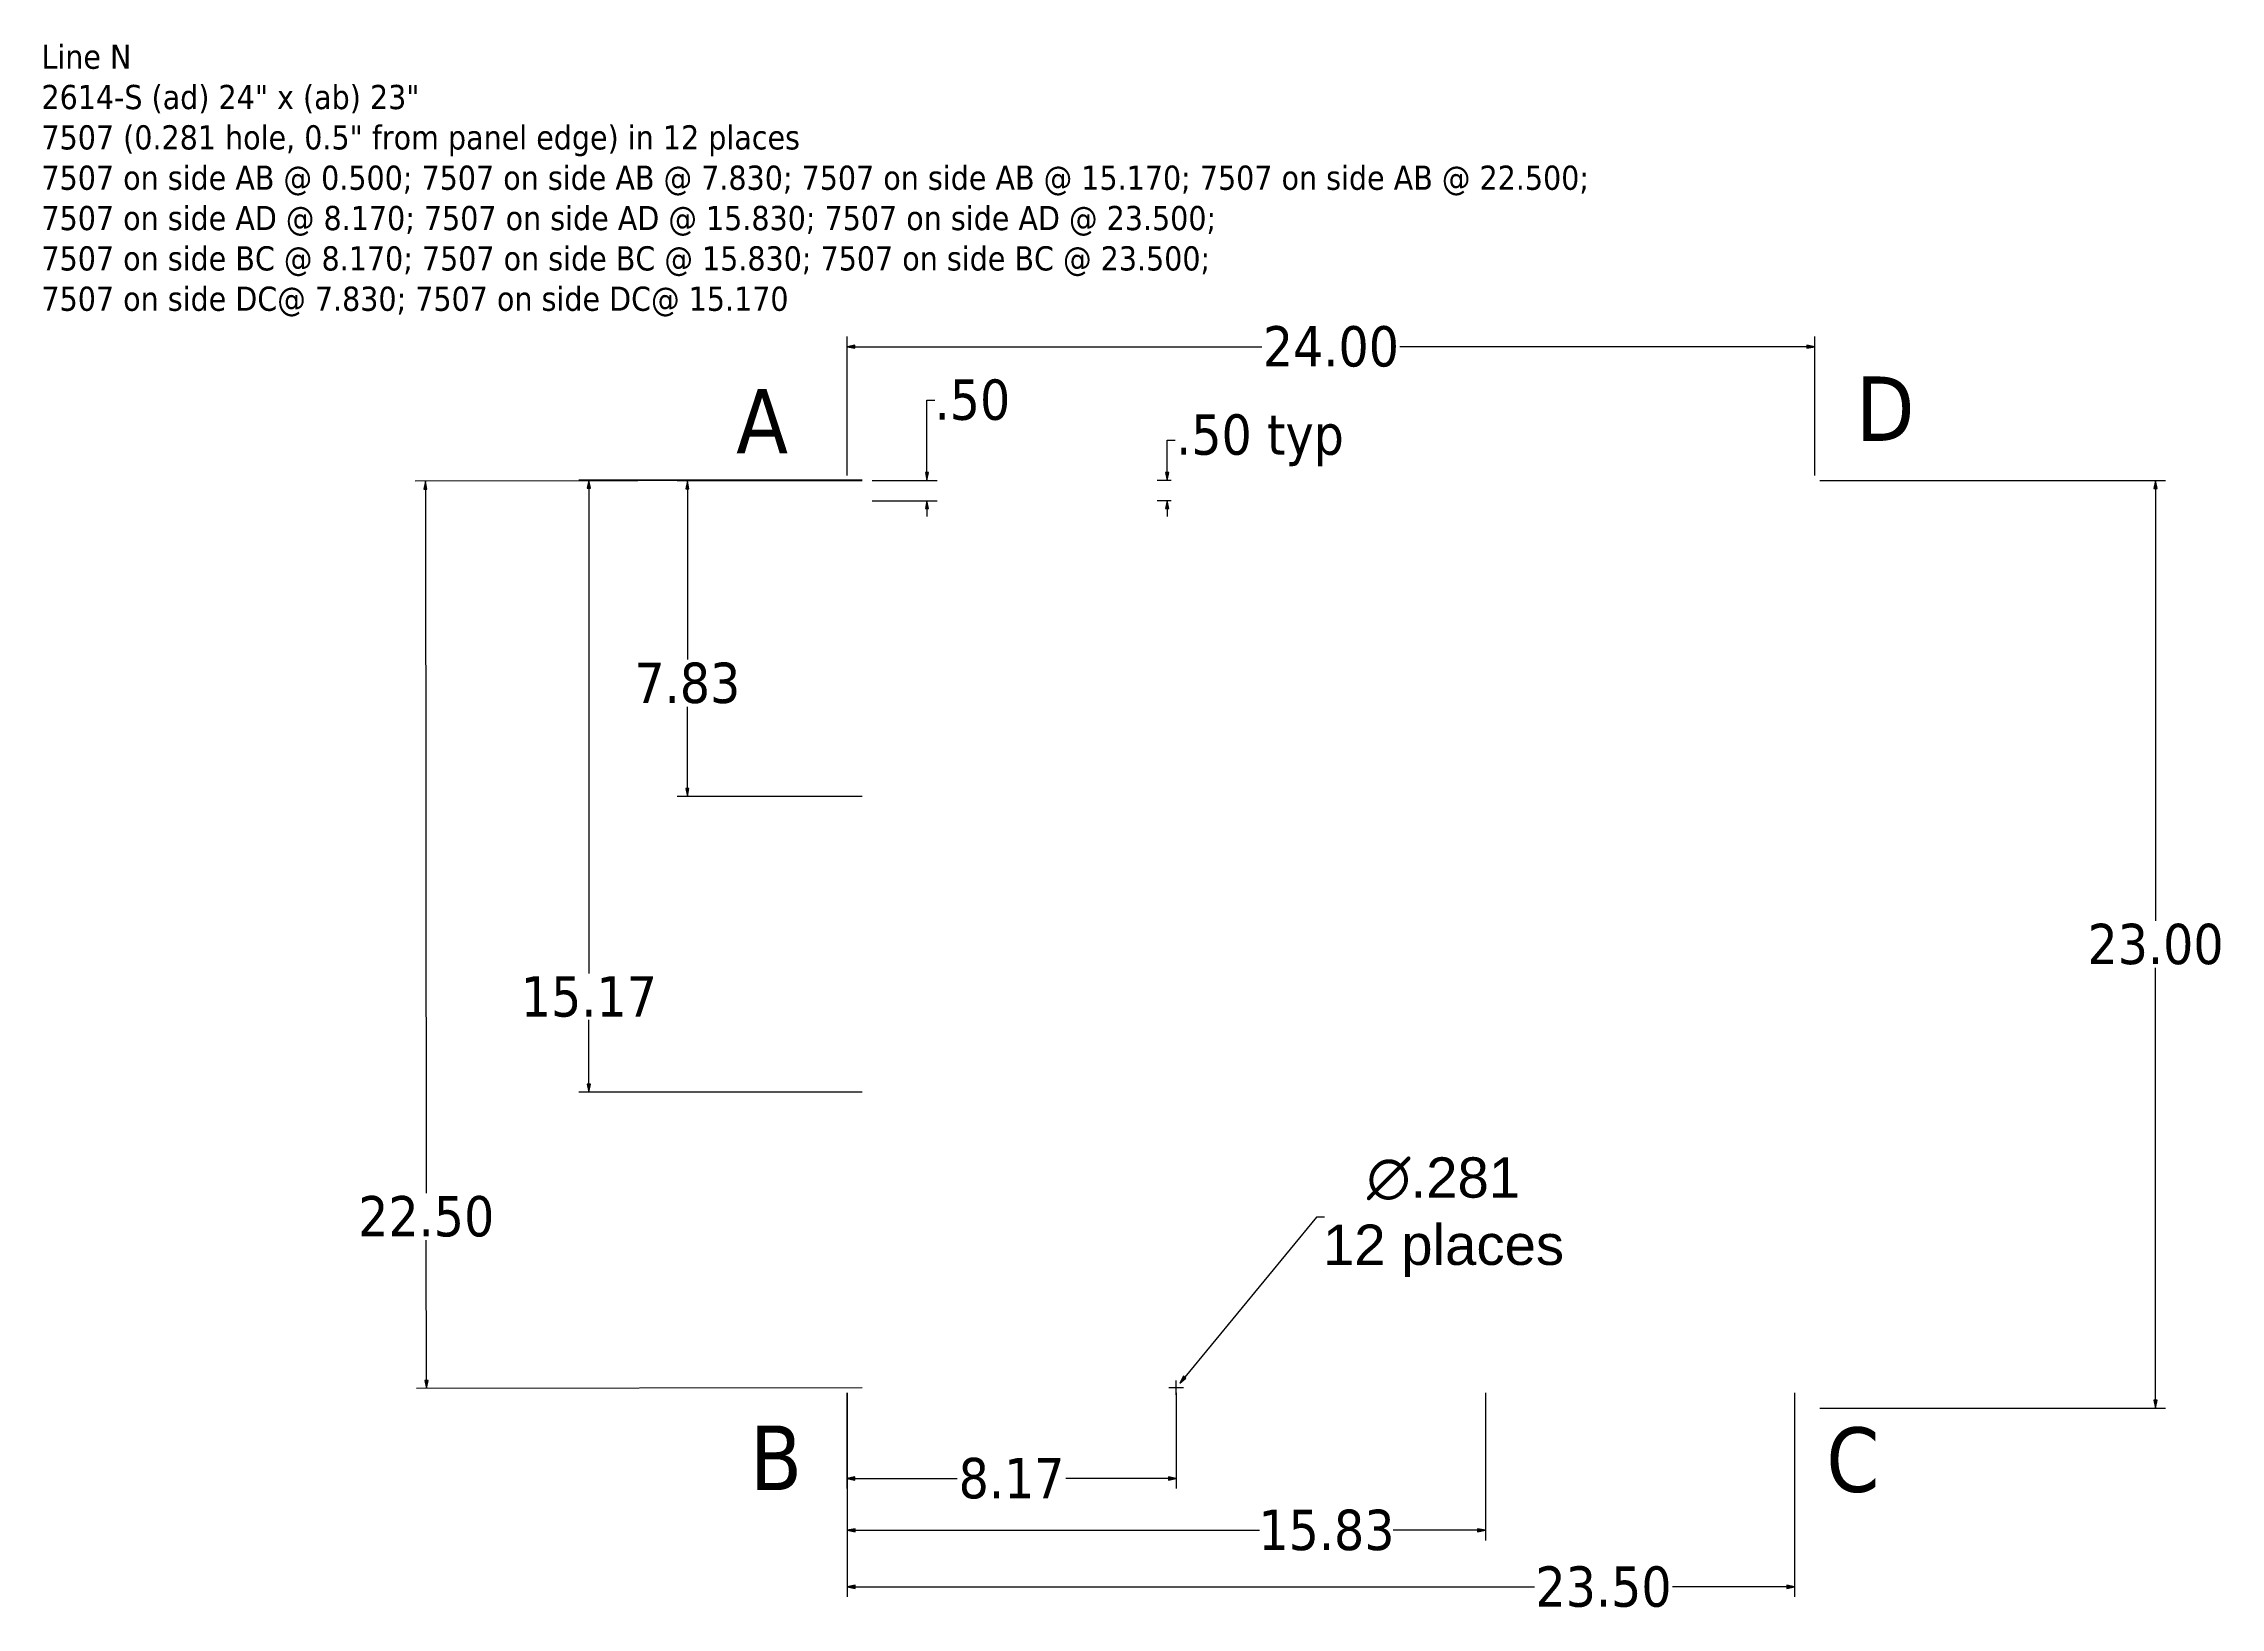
# Paper-space layout 'Sheet' of a CAD drawing. Header units: inches. Extents: x 0.8 to 27.8, y 1.4 to 20.8.
import ezdxf

# ---------------------------------------------------------------- set-up
doc = ezdxf.new("R2010")
doc.units = ezdxf.units.IN
doc.header["$MEASUREMENT"] = 0
doc.header["$PDMODE"] = 34
doc.header["$PDSIZE"] = 0.08
doc.styles.add('Note Text (ANSI)', font='tahoma.ttf')
doc.dimstyles.new('Default (ANSI)$0', dxfattribs={"dimtxt": 0.12, "dimasz": 0.098425, "dimexe": 0.125, "dimexo": 0.0625, "dimgap": 0.031496, "dimtad": 0, "dimtih": 1, "dimtoh": 1, "dimzin": 4, "dimdsep": 46, "dimtxsty": 'Note Text (ANSI)', "dimblk": 'Filled-1', "dimcen": 0.09, "dimclrd": 256, "dimclre": 256, "dimclrt": 256, "dimadec": 0, "dimazin": 1, "dimtfac": 1, "dimtofl": 0, "dimtmove": 0, "dimatfit": 3, "dimfxl": 1, "dimtolj": 1, "dimtzin": 4, "dimlwd": -1, "dimlwe": -1, "dimarcsym": 0})
doc.dimstyles.new('Default (ANSI)$3', dxfattribs={"dimtxt": 0.12, "dimasz": 0.098425, "dimexe": 0.125, "dimexo": 0.0625, "dimgap": 0.031496, "dimtad": 0, "dimtih": 1, "dimtoh": 1, "dimzin": 4, "dimdsep": 46, "dimtxsty": 'Note Text (ANSI)', "dimblk": 'Filled-1', "dimcen": 0.09, "dimclrd": 256, "dimclre": 256, "dimclrt": 256, "dimadec": 0, "dimazin": 1, "dimtfac": 1, "dimtofl": 0, "dimtmove": 0, "dimatfit": 3, "dimfxl": 1, "dimtolj": 1, "dimtzin": 4, "dimlwd": -1, "dimlwe": -1, "dimarcsym": 0})

# ---------------------------------------------------------------- blocks, each defined once
blk = doc.blocks.new('Filled-1')
at = {"color": 0}
for p, q in [((0, 0), (-1, 0.2)), ((-1, 0.2), (-1, -0.2)), ((-1, 0), (0, 0)), ((-1, -0.2), (0, 0))]:
    blk.add_line(p, q, dxfattribs=at)
blk.add_solid([(-1, -0.2), (0, 0), (-1, 0.2)], dxfattribs=at)
blk = doc.blocks.new('*D9')
at = {"transparency": 16777216}
for p, q in [((10.978, 15.376), (5.451, 15.369)), ((5.576, 15.271), (5.587, 6.543)), ((5.59, 4.218), (5.588, 5.96)), ((10.992, 4.126), (5.465, 4.119))]:
    blk.add_line(p, q, dxfattribs=at)
at = {"layer": 'Defpoints', "color": 0, "transparency": 16777216}
for p in [(11.04, 15.376), (5.59, 4.119), (11.055, 4.126)]:
    blk.add_point(p, dxfattribs=at)
at = {"transparency": 16777216, "xscale": 0.09842519685039369, "yscale": 0.09842519685039369, "zscale": 0.09842519685039369}
for p, rotation in [((5.576, 15.369), 90.07280536276575), ((5.59, 4.119), 270.0728053627657)]:
    blk.add_blockref('Filled-1', p, dxfattribs=dict(at, rotation=rotation))
at = {"transparency": 16777216, "insert": (5.587, 6.251), "char_height": 0.12, "attachment_point": 5, "style": 'Note Text (ANSI)'}
blk.add_mtext('\\A1;{\\H4.16667x;22.50}', dxfattribs=at)
blk = doc.blocks.new('*D10')
at = {"transparency": 16777216}
for p, q in [((14.775, 15.475), (14.775, 15.875)), ((14.775, 15.875), (14.873, 15.875)), ((14.825, 15.376), (14.65, 15.376)), ((14.825, 15.126), (14.65, 15.126)), ((14.775, 15.028), (14.775, 14.929))]:
    blk.add_line(p, q, dxfattribs=at)
at = {"layer": 'Defpoints', "color": 0, "transparency": 16777216}
for p in [(14.775, 15.376), (14.888, 15.376), (14.888, 15.126)]:
    blk.add_point(p, dxfattribs=at)
at = {"transparency": 16777216, "xscale": 0.09842519685039369, "yscale": 0.09842519685039369, "zscale": 0.09842519685039369}
for p, rotation in [((14.775, 15.376), 270), ((14.775, 15.126), 90)]:
    blk.add_blockref('Filled-1', p, dxfattribs=dict(at, rotation=rotation))
at = {"transparency": 16777216, "insert": (15.926, 15.875), "char_height": 0.12, "attachment_point": 5, "style": 'Note Text (ANSI)'}
blk.add_mtext('\\A1;{\\H4.16667x;.50 typ}', dxfattribs=at)
blk = doc.blocks.new('*D11')
at = {"transparency": 16777216}
for p, q in [((16.627, 6.243), (14.993, 4.261)), ((16.726, 6.243), (16.627, 6.243)), ((14.796, 4.13), (14.976, 4.13)), ((14.886, 4.04), (14.886, 4.22))]:
    blk.add_line(p, q, dxfattribs=at)
at = {"layer": 'Defpoints', "color": 0, "transparency": 16777216}
for p in [(14.841, 4.076), (14.93, 4.185)]:
    blk.add_point(p, dxfattribs=at)
at = {"transparency": 16777216, "xscale": 0.09842519685039369, "yscale": 0.09842519685039369, "zscale": 0.09842519685039369, "rotation": 230.4917498899594}
blk.add_blockref('Filled-1', (14.93, 4.185), dxfattribs=at)
at = {"transparency": 16777216, "insert": (18.201, 6.243), "char_height": 0.12, "attachment_point": 5, "style": 'Note Text (ANSI)'}
blk.add_mtext('\\A1;{\\fArial|b0|i0|c0|p34;\\H4.16667x;∅.281\\P12 places}', dxfattribs=at)
blk = doc.blocks.new('*D12')
at = {"transparency": 16777216}
for p, q in [((11.796, 15.473), (11.796, 16.374)), ((11.796, 16.374), (11.895, 16.374)), ((11.117, 15.375), (11.921, 15.375)), ((11.117, 15.126), (11.921, 15.126)), ((11.796, 15.028), (11.796, 14.929))]:
    blk.add_line(p, q, dxfattribs=at)
at = {"layer": 'Defpoints', "color": 0, "transparency": 16777216}
for p in [(11.055, 15.375), (11.055, 15.126), (11.796, 15.375)]:
    blk.add_point(p, dxfattribs=at)
at = {"transparency": 16777216, "xscale": 0.09842519685039369, "yscale": 0.09842519685039369, "zscale": 0.09842519685039369}
for p, rotation in [((11.796, 15.375), 270), ((11.796, 15.126), 90)]:
    blk.add_blockref('Filled-1', p, dxfattribs=dict(at, rotation=rotation))
at = {"transparency": 16777216, "insert": (12.36, 16.374), "char_height": 0.12, "attachment_point": 5, "style": 'Note Text (ANSI)'}
blk.add_mtext('\\A1;{\\H4.16667x;.50}', dxfattribs=at)
blk = doc.blocks.new('*D15')
at = {"transparency": 16777216}
for p, q in [((10.806, 4.064), (10.806, 2.237)), ((18.721, 4.064), (18.721, 2.237)), ((10.904, 2.362), (15.92, 2.362)), ((18.623, 2.362), (17.578, 2.362))]:
    blk.add_line(p, q, dxfattribs=at)
at = {"layer": 'Defpoints', "color": 0, "transparency": 16777216}
for p in [(10.806, 4.126), (18.721, 4.126), (10.806, 2.362)]:
    blk.add_point(p, dxfattribs=at)
at = {"transparency": 16777216, "xscale": 0.09842519685039369, "yscale": 0.09842519685039369, "zscale": 0.09842519685039369, "rotation": 180}
blk.add_blockref('Filled-1', (10.806, 2.362), dxfattribs=at)
at = {"transparency": 16777216, "xscale": 0.09842519685039369, "yscale": 0.09842519685039369, "zscale": 0.09842519685039369}
blk.add_blockref('Filled-1', (18.721, 2.362), dxfattribs=at)
at = {"transparency": 16777216, "insert": (16.749, 2.362), "char_height": 0.12, "attachment_point": 5, "style": 'Note Text (ANSI)'}
blk.add_mtext('\\A1;{\\H4.16667x;15.83}', dxfattribs=at)
blk = doc.blocks.new('*D16')
at = {"transparency": 16777216}
for p, q in [((10.806, 4.064), (10.806, 1.535)), ((22.555, 4.064), (22.555, 1.535)), ((10.904, 1.66), (19.331, 1.66)), ((22.456, 1.66), (21.039, 1.66))]:
    blk.add_line(p, q, dxfattribs=at)
at = {"layer": 'Defpoints', "color": 0, "transparency": 16777216}
for p in [(10.806, 4.126), (22.555, 4.126), (10.806, 1.66)]:
    blk.add_point(p, dxfattribs=at)
at = {"transparency": 16777216, "xscale": 0.09842519685039369, "yscale": 0.09842519685039369, "zscale": 0.09842519685039369, "rotation": 180}
blk.add_blockref('Filled-1', (10.806, 1.66), dxfattribs=at)
at = {"transparency": 16777216, "xscale": 0.09842519685039369, "yscale": 0.09842519685039369, "zscale": 0.09842519685039369}
blk.add_blockref('Filled-1', (22.555, 1.66), dxfattribs=at)
at = {"transparency": 16777216, "insert": (20.185, 1.66), "char_height": 0.12, "attachment_point": 5, "style": 'Note Text (ANSI)'}
blk.add_mtext('\\A1;{\\H4.16667x;23.50}', dxfattribs=at)
blk = doc.blocks.new('*D17')
at = {"transparency": 16777216}
for p, q in [((10.802, 4.064), (10.802, 2.879)), ((14.888, 4.064), (14.888, 2.879)), ((10.901, 3.004), (12.171, 3.004)), ((14.789, 3.004), (13.519, 3.004))]:
    blk.add_line(p, q, dxfattribs=at)
at = {"layer": 'Defpoints', "color": 0, "transparency": 16777216}
for p in [(10.802, 4.126), (14.888, 4.126), (10.802, 3.004)]:
    blk.add_point(p, dxfattribs=at)
at = {"transparency": 16777216, "xscale": 0.09842519685039369, "yscale": 0.09842519685039369, "zscale": 0.09842519685039369, "rotation": 180}
blk.add_blockref('Filled-1', (10.802, 3.004), dxfattribs=at)
at = {"transparency": 16777216, "xscale": 0.09842519685039369, "yscale": 0.09842519685039369, "zscale": 0.09842519685039369}
blk.add_blockref('Filled-1', (14.888, 3.004), dxfattribs=at)
at = {"transparency": 16777216, "insert": (12.845, 3.004), "char_height": 0.12, "attachment_point": 5, "style": 'Note Text (ANSI)'}
blk.add_mtext('\\A1;{\\H4.16667x;8.17}', dxfattribs=at)
blk = doc.blocks.new('*D18')
at = {"transparency": 16777216}
for p, q in [((10.992, 15.38), (7.479, 15.38)), ((7.604, 15.281), (7.604, 9.263)), ((7.604, 7.891), (7.604, 8.688)), ((10.992, 7.793), (7.479, 7.793))]:
    blk.add_line(p, q, dxfattribs=at)
at = {"layer": 'Defpoints', "color": 0, "transparency": 16777216}
for p in [(7.604, 15.38), (11.055, 15.38), (11.055, 7.793)]:
    blk.add_point(p, dxfattribs=at)
at = {"transparency": 16777216, "xscale": 0.09842519685039369, "yscale": 0.09842519685039369, "zscale": 0.09842519685039369}
for p, rotation in [((7.604, 15.38), 90), ((7.604, 7.793), 270)]:
    blk.add_blockref('Filled-1', p, dxfattribs=dict(at, rotation=rotation))
at = {"transparency": 16777216, "insert": (7.604, 8.976), "char_height": 0.12, "attachment_point": 5, "style": 'Note Text (ANSI)'}
blk.add_mtext('\\A1;{\\H4.16667x;15.17}', dxfattribs=at)
blk = doc.blocks.new('*D19')
at = {"transparency": 16777216}
for p, q in [((10.992, 15.373), (8.7, 15.373)), ((8.825, 15.274), (8.825, 13.156)), ((8.825, 11.558), (8.825, 12.57)), ((10.992, 11.46), (8.7, 11.46))]:
    blk.add_line(p, q, dxfattribs=at)
at = {"layer": 'Defpoints', "color": 0, "transparency": 16777216}
for p in [(8.825, 15.373), (11.055, 15.373), (11.055, 11.46)]:
    blk.add_point(p, dxfattribs=at)
at = {"transparency": 16777216, "xscale": 0.09842519685039369, "yscale": 0.09842519685039369, "zscale": 0.09842519685039369}
for p, rotation in [((8.825, 15.373), 90), ((8.825, 11.46), 270)]:
    blk.add_blockref('Filled-1', p, dxfattribs=dict(at, rotation=rotation))
at = {"transparency": 16777216, "insert": (8.825, 12.863), "char_height": 0.12, "attachment_point": 5, "style": 'Note Text (ANSI)'}
blk.add_mtext('\\A1;{\\H4.16667x;7.83}', dxfattribs=at)
blk = doc.blocks.new('*D20')
at = {"transparency": 16777216}
for p, q in [((10.805, 15.439), (10.805, 17.16)), ((10.903, 17.035), (15.95, 17.035)), ((22.706, 17.035), (17.659, 17.035)), ((22.805, 15.439), (22.805, 17.16))]:
    blk.add_line(p, q, dxfattribs=at)
at = {"layer": 'Defpoints', "color": 0, "transparency": 16777216}
for p in [(10.805, 17.035), (10.805, 15.376), (22.805, 15.376)]:
    blk.add_point(p, dxfattribs=at)
at = {"transparency": 16777216, "xscale": 0.09842519685039369, "yscale": 0.09842519685039369, "zscale": 0.09842519685039369, "rotation": 180}
blk.add_blockref('Filled-1', (10.805, 17.035), dxfattribs=at)
at = {"transparency": 16777216, "xscale": 0.09842519685039369, "yscale": 0.09842519685039369, "zscale": 0.09842519685039369}
blk.add_blockref('Filled-1', (22.805, 17.035), dxfattribs=at)
at = {"transparency": 16777216, "insert": (16.805, 17.035), "char_height": 0.12, "attachment_point": 5, "style": 'Note Text (ANSI)'}
blk.add_mtext('\\A1;{\\H4.16667x;24.00}', dxfattribs=at)
blk = doc.blocks.new('*D21')
at = {"transparency": 16777216}
for p, q in [((22.867, 15.376), (27.155, 15.376)), ((27.03, 15.278), (27.03, 9.918)), ((27.03, 3.975), (27.03, 9.334)), ((22.867, 3.876), (27.155, 3.876))]:
    blk.add_line(p, q, dxfattribs=at)
at = {"layer": 'Defpoints', "color": 0, "transparency": 16777216}
for p in [(22.805, 15.376), (27.03, 15.376), (22.805, 3.876)]:
    blk.add_point(p, dxfattribs=at)
at = {"transparency": 16777216, "xscale": 0.09842519685039369, "yscale": 0.09842519685039369, "zscale": 0.09842519685039369}
for p, rotation in [((27.03, 15.376), 90), ((27.03, 3.876), 270)]:
    blk.add_blockref('Filled-1', p, dxfattribs=dict(at, rotation=rotation))
at = {"transparency": 16777216, "insert": (27.03, 9.626), "char_height": 0.12, "attachment_point": 5, "style": 'Note Text (ANSI)'}
blk.add_mtext('\\A1;{\\H4.16667x;23.00}', dxfattribs=at)

psp = doc.layouts.new('Sheet')

# ---------------------------------------------------------------- texts
at = {"attachment_point": 1, "style": 'Note Text (ANSI)'}
for s, width, heights, insert, char_height in [('Line N \\P2614-S (ad) 24" x (ab) 23"\\P7507 (0.281 hole, 0.5" from panel edge) in 12 places\\P7507 on side AB @ 0.500; 7507 on side AB @ 7.830; 7507 on side AB @ 15.170; 7507 on side AB @ 22.500; \\P7507 on side AD @ 8.170; 7507 on side AD @ 15.830; 7507 on side AD @ 23.500; \\P7507 on side BC @ 8.170; 7507 on side BC @ 15.830; 7507 on side BC @ 23.500; \\P7507 on side DC@ 7.830; 7507 on side DC@ 15.170', 31.240618, [3.916], (0.816, 20.7803), 0.3), ('A', 2.468096, [0], (9.4295, 16.5123), 0.8)]:
    psp.add_mtext_dynamic_manual_height_columns(s, width=width, gutter_width=12.5, heights=heights, dxfattribs=dict(at, insert=insert, char_height=char_height))
at = {"char_height": 0.8, "width": 12.596051, "attachment_point": 1, "style": 'Note Text (ANSI)'}
for s, insert in [('D', (23.3158, 16.6659)), ('B', (9.6011, 3.6601)), ('C', (22.9466, 3.638))]:
    psp.add_mtext(s, dxfattribs=dict(at, insert=insert))

# ---------------------------------------------------------------- dimensions: what is measured, and where the dimension line sits
dim = psp.add_linear_dim(base=(10.8046, 17.0346), p1=(22.8046, 15.3762), p2=(10.8046, 15.3762), text='{\\H4.16667x;<>}', dimstyle='Default (ANSI)$0', override={"dimlfac": -2})
dim.commit()
dim.dimension.update_dxf_attribs({"geometry": '*D20', "text_midpoint": (16.8046, 17.0346)})
for base, p1, p2, angle, text, picture, middle, dimtype in [((11.7961, 15.3746), (11.0546, 15.1262), (11.0546, 15.3746), 90, '{\\H4.16667x;<>}', '*D12', (12.3597, 16.3738), 160), ((14.7749, 15.3764), (14.8879, 15.1262), (14.8879, 15.3764), 90, '{\\H4.16667x;<> typ}', '*D10', (15.9264, 15.8753), 160), ((5.59, 4.1192), (11.0403, 15.3762), (11.0546, 4.1262), 270.07281, '{\\H4.16667x;<>}', '*D9', (5.5873, 6.2515), 161), ((7.6037, 15.3795), (11.0546, 7.7927), (11.0546, 15.3795), 90, '{\\H4.16667x;<>}', '*D18', (7.6037, 8.9756), 160), ((8.8249, 15.3727), (11.0546, 11.4597), (11.0546, 15.3727), 90, '{\\H4.16667x;<>}', '*D19', (8.8249, 12.8632), 160)]:
    dim = psp.add_linear_dim(base=base, p1=p1, p2=p2, angle=angle, text=text, dimstyle='Default (ANSI)$0', override={"dimlfac": -2})
    dim.commit()
    dim.dimension.update_dxf_attribs({"geometry": picture, "text_midpoint": middle, "dimtype": dimtype})
dim = psp.add_linear_dim(base=(27.0297, 15.3762), p1=(22.8046, 3.8762), p2=(22.8046, 15.3762), angle=90, text='{\\H4.16667x;<>}', dimstyle='Default (ANSI)$0', override={"dimlfac": -2})
dim.commit()
dim.dimension.update_dxf_attribs({"geometry": '*D21', "text_midpoint": (27.0297, 9.6262)})
dim = psp.add_diameter_dim_2p(p1=(14.841, 4.0762), p2=(14.9303, 4.1846), text='{\\fArial|b0|i0|c0|p34;\\H4.16667x;<>1\\P12 places}', dimstyle='Default (ANSI)$3', override={"dimlfac": -2})
dim.commit()
dim.dimension.update_dxf_attribs({"geometry": '*D11', "text_midpoint": (18.2009, 6.2427), "dimtype": 163})
for base, p1, p2, picture, middle in [((10.8023, 3.0038), (14.8879, 4.1262), (10.8023, 4.1262), '*D17', (12.8451, 3.0038)), ((10.8059, 2.3623), (18.7212, 4.1262), (10.8059, 4.1262), '*D15', (16.7487, 2.3623)), ((10.8059, 1.6602), (22.5546, 4.1262), (10.8059, 4.1262), '*D16', (20.1852, 1.6602))]:
    dim = psp.add_linear_dim(base=base, p1=p1, p2=p2, text='{\\H4.16667x;<>}', dimstyle='Default (ANSI)$0', override={"dimlfac": -2})
    dim.commit()
    dim.dimension.update_dxf_attribs({"geometry": picture, "text_midpoint": middle, "dimtype": 160})

doc.saveas('drawing.dxf')
